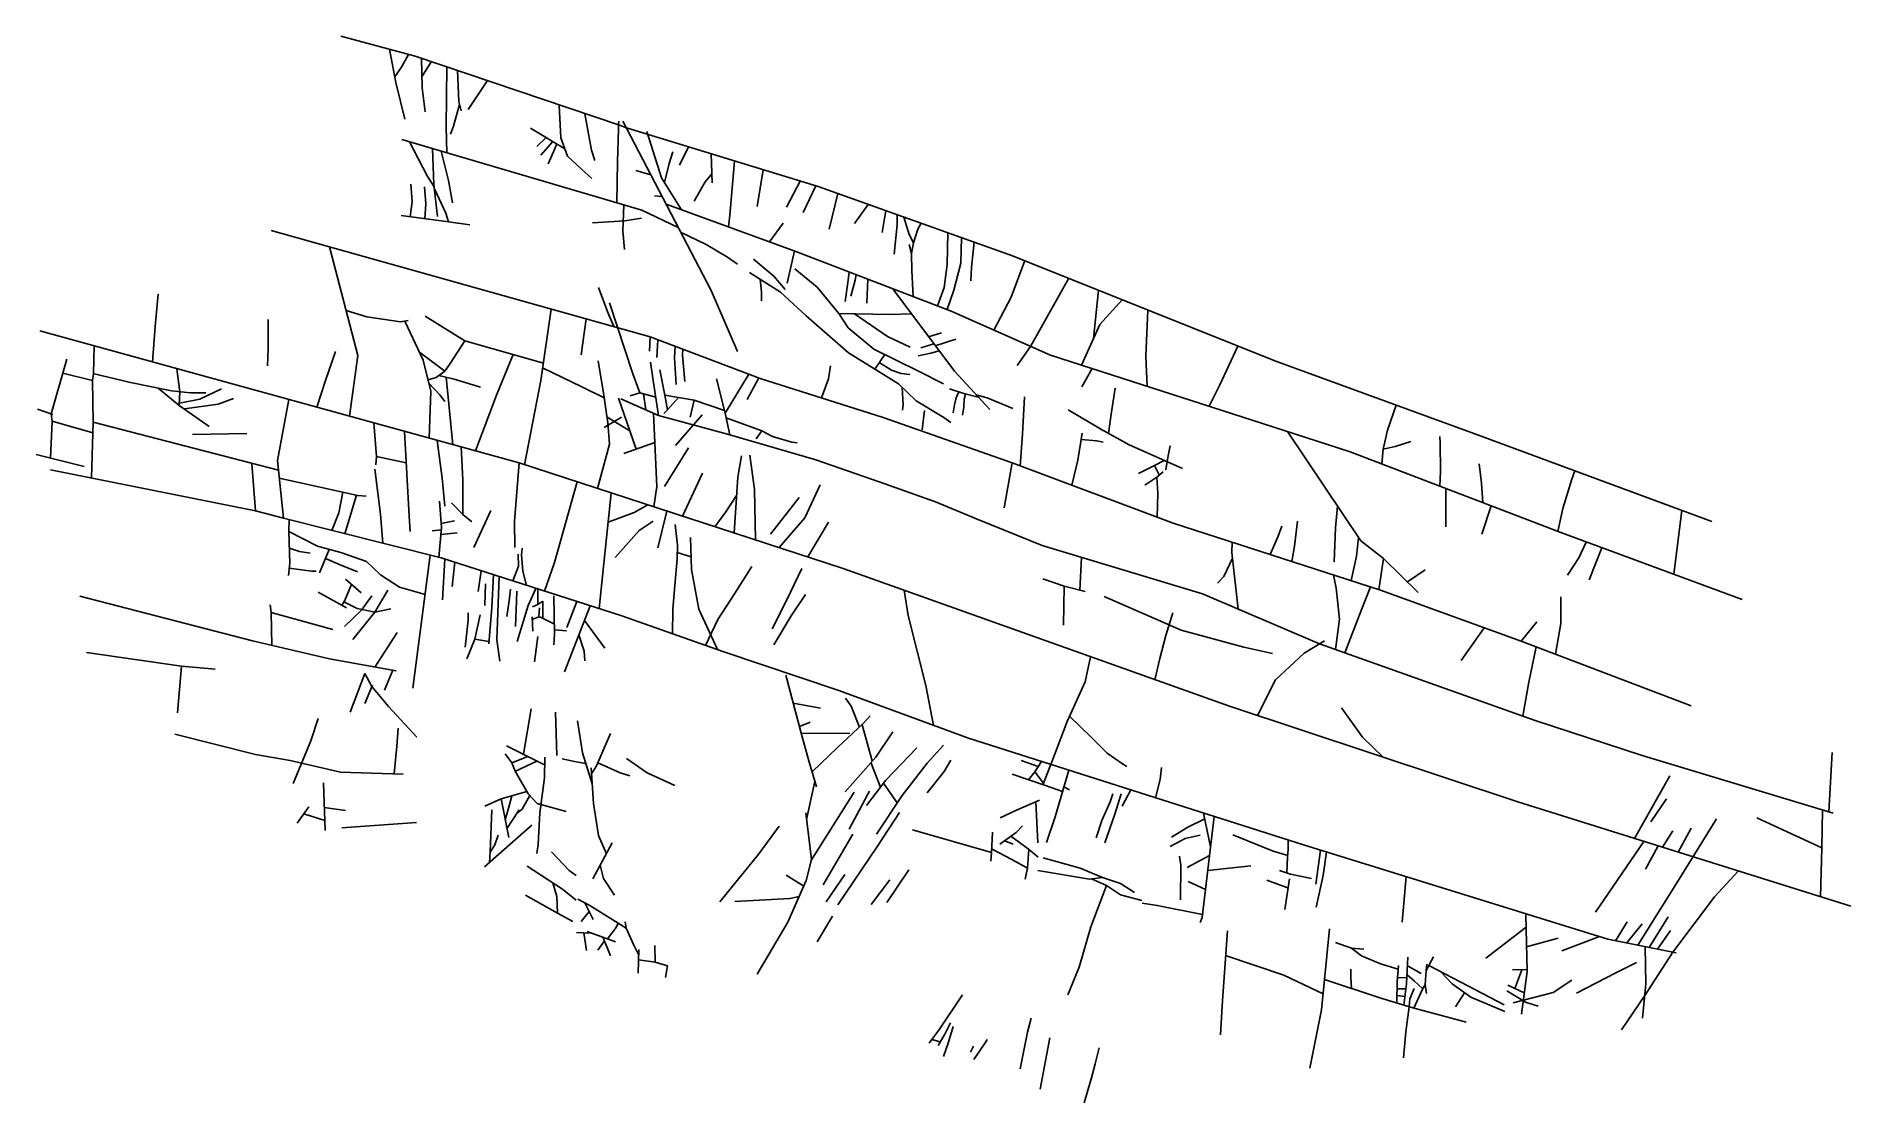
# Model space of a CAD drawing. Header units: inches. Extents: x 511 to 4094, y -2664 to -558.
import ezdxf

# ---------------------------------------------------------------- set-up
doc = ezdxf.new("R2010")
doc.units = ezdxf.units.IN
doc.header["$MEASUREMENT"] = 0

msp = doc.modelspace()

# ---------------------------------------------------------------- linework, layer by layer
for points in [[(1112.5, -557.6), (1259.2, -596.9), (1662.7, -733.2), (1676.5, -738.8), (2055.5, -854.5), (2439.3, -991.1), (2956.8, -1199), (3352.3, -1343), (3820.4, -1516)], [(1238.9, -721.4), (1221.5, -649.2), (1208.7, -583.4)], [(1219.2, -637.7), (1233.1, -617.2), (1246.6, -593.5)], [(1271.9, -601.1), (1273, -659.3), (1279.2, -706.6)], [(1272.6, -637.5), (1291.3, -607.8)], [(1322, -618.1), (1320.6, -736.7), (1322.2, -788)], [(1343.3, -625.3), (1346, -686.2), (1350, -705.1)], [(1364.2, -702.2), (1402.4, -645.1)], [(1347.3, -692.2), (1335.1, -734.9), (1329.3, -750.9)], [(1544.1, -694.1), (1547, -758), (1560.6, -794.4), (1587.7, -820.1), (1608.1, -838.5)], [(1594.5, -711), (1607.6, -782.8), (1614.4, -803.1)], [(1486.9, -739.1), (1555.2, -779.8)], [(1657.4, -886.7), (1659.3, -805.4), (1660.8, -741.4), (1660.8, -731.3), (1661.5, -725.1)], [(1669.5, -725.4), (1844, -1059.8), (1896.3, -1180.5)], [(1717.1, -745.8), (1746.2, -837), (1785.5, -900.4)], [(1233.4, -761.8), (1707.3, -901.4), (1779, -935.3)], [(1248.2, -766.2), (1282.9, -833.6), (1296.9, -854.9)], [(1293.8, -779.6), (1296.5, -850.6), (1303.3, -913.6)], [(1311, -784.7), (1325.1, -842.4), (1333.3, -886.5)], [(1499.5, -775.5), (1517.9, -757.6)], [(1507.8, -792.4), (1531.4, -765.7)], [(1521.8, -809.4), (1532.5, -786.1), (1539.4, -770.4)], [(1751.9, -846.2), (1761.3, -808.7), (1768.6, -785.9)], [(1781.7, -812), (1799, -776.2)], [(1724.9, -831.6), (1694.9, -822.5)], [(1846.1, -846.9), (1843.7, -789.8)], [(1890, -804), (1881, -910.9), (1878, -934.2)], [(1934.8, -893.9), (1946.4, -821.2)], [(1249.4, -914), (1253.3, -884), (1250.9, -849.6)], [(1278.3, -917.9), (1280.5, -888.4), (1278.1, -855)], [(1297.4, -858.8), (1320.2, -906.8), (1325.1, -924.3)], [(1810.3, -883.5), (1832.1, -845), (1845.4, -829.3)], [(1992.5, -894.9), (2019.7, -843.5)], [(2025.9, -905.6), (2050.9, -853.1)], [(1671.8, -890.9), (1669.6, -942.2), (1673, -979)], [(1746.9, -873.8), (1732, -872.6)], [(1754.9, -889.2), (2011.1, -982.8), (2317.9, -1100.5), (2514.2, -1187.8), (2953.2, -1328.8), (3105.9, -1378.2), (3521.6, -1538.1), (3879.8, -1670.1)], [(2076.8, -938.5), (2094.4, -868.3)], [(2127.2, -927.4), (2154.3, -889.7)], [(1232, -911.7), (1325.1, -924.3), (1367.7, -930.1)], [(1609.6, -925.8), (1673.3, -921.9), (1706.5, -917.2)], [(1959.2, -963.8), (1986.2, -926.9)], [(2182, -945.3), (2189, -902)], [(2205.7, -988), (2211, -929.8), (2211.5, -912.8), (2211.1, -909.9)], [(2224.3, -914.6), (2235.3, -949.2), (2243.5, -965.7)], [(2239.6, -987), (2243.5, -965.7), (2251.8, -938.5), (2258.9, -926.9)], [(3779.4, -1879.9), (3443.3, -1752.3), (3166.1, -1651.7), (2756.4, -1519.3), (2438.7, -1400.3), (2183.6, -1310.7), (1940.7, -1233.5), (1723.6, -1151.3), (975.3, -941.5)], [(1783.7, -944.3), (1834.2, -968.8), (1876.4, -993.8), (1896.2, -1007.6)], [(2311.5, -945.6), (2310.2, -1008.5), (2304.1, -1053.7), (2291.2, -1090.3)], [(2338.1, -955.1), (2336.9, -1005.9), (2323.1, -1059.3), (2311, -1095.5), (2309.2, -1097.2)], [(2363.5, -964.1), (2358, -1014.1), (2356.7, -1040.8)], [(1129.6, -1308.1), (1146, -1187.9), (1090.4, -973.8)], [(1927.7, -997.7), (1967.7, -1031.7), (1990.1, -1058)], [(1994.2, -1045.1), (2008.3, -981.7)], [(2234.8, -969.2), (2239.6, -987), (2240, -1020.8), (2243.2, -1071.8)], [(2463.3, -1000.8), (2436.4, -1072.7), (2402.1, -1138)], [(1919.9, -1024), (1980.6, -1063.2), (2031.5, -1110.1), (2115.5, -1182.9), (2179.2, -1222.6), (2213.7, -1244.1), (2249, -1277.7), (2303.3, -1310.4), (2317.5, -1320.3)], [(1940.7, -1037.4), (1943.6, -1062.3), (1943.6, -1080.4)], [(2008.9, -1017.3), (2053.2, -1053.1), (2095.9, -1105.2), (2114.8, -1133.2), (2165.2, -1175.4), (2253.5, -1219.3), (2302.6, -1243.9)], [(2108.8, -1081.7), (2114.8, -1039.5), (2116.3, -1023.1)], [(2120, -1070.9), (2128.6, -1039.1), (2130.3, -1028.5)], [(2151.4, -1084.7), (2153.1, -1037.3)], [(2550.1, -1035.6), (2474.4, -1170.1)], [(741, -1201.1), (745.9, -1131.2), (751.7, -1067.3)], [(1621.4, -1054.1), (1639.9, -1103.2), (1651.5, -1131.1)], [(2202.7, -1056.3), (2324.2, -1219.3), (2394, -1295.1)], [(2609, -1059.3), (2598.9, -1154.3)], [(1123, -1099.2), (1164.2, -1111.6), (1230.4, -1121.8), (1245.6, -1118.9)], [(1512.6, -1203.4), (1357.7, -1159), (1278.9, -1110.2)], [(1528.2, -1096.5), (1507.5, -1237.6), (1475.5, -1403.9)], [(1642.9, -1083.9), (1689.5, -1224.6), (1703, -1262.2)], [(2095.9, -1105.2), (2196.7, -1107.3), (2239.7, -1106)], [(2126.9, -1105.8), (2191.9, -1150.4), (2236.7, -1171.9)], [(2575, -1207.3), (2611.3, -1126.9), (2655.9, -1078.2)], [(2706.3, -1098.4), (2702.6, -1189.8), (2705.2, -1249.1)], [(518.4, -1139.6), (1464.5, -1400.3), (2104.8, -1608.8), (2867.7, -1881.1), (3436.9, -2070), (4094.4, -2276.1)], [(969.4, -1117.1), (969, -1174.5), (967.9, -1208.7)], [(1287.2, -1351.4), (1290.5, -1258.9), (1275.2, -1197.1), (1238.9, -1120.2)], [(1587.3, -1186.9), (1597.2, -1115.8)], [(2273.4, -1151.2), (2298.8, -1143.5)], [(625.8, -1169.2), (624.1, -1224.2), (622.5, -1237.5), (623.3, -1320), (620.1, -1429.9)], [(1065, -1290.3), (1082.1, -1237.4), (1102.4, -1180.3)], [(1267.8, -1181.4), (1318.1, -1218.9)], [(1284.9, -1236.4), (1301, -1231.3), (1318.1, -1218.9), (1328.6, -1203.7), (1357.7, -1159)], [(1722.2, -1179.3), (1723.6, -1151.3)], [(1736.8, -1192.2), (1738.1, -1168.9), (1738.6, -1156.9)], [(1774.7, -1245.4), (1771.7, -1192.8), (1773, -1170)], [(1792, -1239.8), (1787.7, -1187.7), (1788, -1175.6)], [(2253.1, -1188.7), (2277.7, -1183.6), (2294.2, -1179.1)], [(2257.8, -1173.2), (2283.6, -1164.9)], [(2286.5, -1168.8), (2327.2, -1155.6)], [(2448.4, -1207.9), (2474.4, -1170.1)], [(2884, -1169.8), (2848.2, -1245.8), (2827.4, -1288.4)], [(571.7, -1195.7), (540.8, -1303.6), (542.3, -1318.1), (539.3, -1390.7)], [(789, -1214.3), (794.9, -1259.8), (793.6, -1286.7)], [(1378.5, -1376.6), (1419.9, -1266.4), (1453.1, -1186.3)], [(1511.2, -1212.8), (1588.5, -1249.9), (1633, -1271.8)], [(1619.2, -1450.7), (1643.1, -1363), (1640.2, -1321.3), (1631.6, -1262.4), (1621, -1199)], [(1740.1, -1307), (1729.7, -1237.7), (1724.2, -1201.6)], [(1742.6, -1216.3), (1752.4, -1266.6), (1757.9, -1295.4)], [(2061.9, -1272), (2075.4, -1234.2), (2079.7, -1208.3)], [(2167, -1214.9), (2186.9, -1186.2)], [(2176, -1201.9), (2200.3, -1217), (2218.9, -1223.4), (2236.1, -1225.6)], [(2576, -1250.1), (2596.3, -1214.1)], [(563.9, -1223.1), (622.5, -1237.5)], [(622.7, -1224), (697.4, -1241.5), (778.1, -1257.8), (815.7, -1262.2), (846.2, -1261.6)], [(751.6, -1252.4), (793.6, -1286.7), (852.8, -1328.1)], [(793.8, -1282.2), (834.2, -1274.7), (877.3, -1254)], [(1286.5, -1242.8), (1308, -1265.7), (1318.2, -1278.8)], [(1306.1, -1227.6), (1336.3, -1234.9), (1388.6, -1250.9)], [(1334.1, -1364.4), (1326.1, -1284.3), (1320.8, -1231.1)], [(1854.8, -1234.1), (1871.4, -1302.1), (1880.6, -1345.1)], [(1918.3, -1225), (1871.4, -1302.1)], [(1915.4, -1275.1), (1937.9, -1232.4)], [(2221.2, -1251.2), (2223.2, -1285.4), (2221.9, -1296.2)], [(2314.5, -1253.8), (2342.7, -1263.5), (2371.5, -1270.7)], [(2628.8, -1342.1), (2633.9, -1304), (2642.1, -1252.7)], [(803.6, -1293.7), (870.2, -1284.5), (900.8, -1273.1)], [(1009.7, -1275.1), (987.3, -1395.4), (999.6, -1509.4)], [(1661.1, -1272.2), (1683.6, -1337.2), (1696.1, -1372.9)], [(4059.9, -2092.3), (3682.5, -1978), (3471.5, -1909.3), (3045.5, -1757.6), (2814.1, -1659.1), (2497.6, -1563.4), (2369.4, -1511.3), (2287.2, -1476.9), (2175.6, -1437.7), (2050.5, -1394.1), (1876.3, -1343.8), (1740.1, -1307), (1665.3, -1273.9)], [(1684.2, -1267.9), (1703, -1262.2), (1734.7, -1270.6)], [(1710.5, -1264.2), (1714.7, -1295.8)], [(1750.4, -1302.4), (1757.9, -1295.4), (1779.7, -1271.2)], [(1752.4, -1266.6), (1810.7, -1276.4), (1870.1, -1296.7)], [(1802.7, -1309.8), (1810.7, -1276.4)], [(2321.6, -1301.2), (2324.6, -1285.9), (2327.6, -1271.9), (2333.1, -1260.2)], [(2340.5, -1305.9), (2342.7, -1290.2), (2343.6, -1274.7), (2346, -1264.3)], [(2366.9, -1265.7), (2389.2, -1271.9), (2439.6, -1293)], [(2454.1, -1406), (2459, -1343.6), (2462.9, -1269.5)], [(3168.4, -1402.3), (3170.8, -1373.3), (3179.4, -1335.4), (3196.5, -1286.3)], [(543.9, -1304.7), (513.4, -1294.3)], [(542.3, -1318.1), (622.7, -1340.6)], [(623.3, -1320), (989.4, -1414.6)], [(1178.1, -1321.4), (1183.2, -1387.6), (1181.5, -1403.9)], [(1632.9, -1330.7), (1666.8, -1310.2)], [(1638.6, -1309.9), (1683.6, -1337.2)], [(1730, -1302.6), (1736.5, -1446.9), (1730.5, -1486.9)], [(1773.7, -1366.2), (1826.2, -1305.2)], [(1873.4, -1311.4), (1943.8, -1336.8), (1964.9, -1348.1), (2003.6, -1359.2), (2014, -1360.4)], [(2260.6, -1335), (2265.4, -1296.6)], [(2549, -1295.4), (2614.5, -1334.1), (2669.6, -1364.7), (2774.7, -1411.2)], [(819.8, -1344.5), (927.2, -1342.3)], [(1238.4, -1338), (1247.9, -1505.2), (1249.8, -1535.8)], [(1303.1, -1355.8), (1313, -1430.3), (1317.9, -1485.5)], [(1671.3, -1381.6), (1732.6, -1360.1)], [(1943.8, -1336.8), (1933, -1353)], [(2556.1, -1444.2), (2568, -1394.9), (2576.6, -1341.4)], [(2574.5, -1354.2), (2605.5, -1356.5), (2618.4, -1359.5)], [(2982.3, -1338.2), (3127.1, -1554.5), (3172, -1589), (3240, -1656.1)], [(3170.8, -1373.3), (3194.5, -1367.7), (3225.5, -1358.2)], [(3283.1, -1446.4), (3284.5, -1417.3), (3283.3, -1360.8), (3282.8, -1348.3)], [(511.2, -1383.7), (606.1, -1407.2)], [(1241.9, -1400), (1183.2, -1387.6)], [(1350, -1368.8), (1353.4, -1434), (1353.4, -1502.1)], [(1751.6, -1447.2), (1799.5, -1370.5)], [(1889.3, -1538.6), (1896.7, -1428.7), (1903.9, -1386.6)], [(1931.7, -1552.4), (1929.4, -1452.7), (1920.6, -1385.1)], [(2687.7, -1421.1), (2719.6, -1405.6), (2738.9, -1395.4)], [(2741.6, -1414.2), (2745.5, -1389.7), (2750.6, -1366.4)], [(539.6, -1413.8), (944.4, -1494.7), (999.6, -1509.4), (1310.5, -1588), (1667.5, -1702.6), (1866.8, -1772.6), (2096.2, -1849.8), (2352.5, -1944.3), (3013.7, -2154.7), (3614.8, -2341.1), (3749.7, -2368.1)], [(936.9, -1401.9), (944.4, -1494.7)], [(991.1, -1430.4), (1146.1, -1464.7), (1162.7, -1465.9)], [(1179.9, -1412.5), (1190.9, -1501.5), (1195.4, -1558.9)], [(1464.5, -1400.3), (1455.7, -1515.1), (1456.3, -1567.5)], [(1787.2, -1505.4), (1827.1, -1420.8)], [(2422.8, -1488.8), (2438.7, -1400.3)], [(2700.7, -1444.4), (2723.9, -1428.5), (2736.4, -1418.1)], [(2729, -1424.2), (2719.6, -1405.6)], [(2725, -1507.5), (2726.1, -1460.3), (2723.9, -1428.5)], [(3367.7, -1478.9), (3365.5, -1440.5), (3360.8, -1402.2)], [(3515.7, -1535.8), (3525.8, -1490.5), (3543.9, -1432.3), (3549.8, -1415.9)], [(1095.2, -1533.6), (1108.7, -1499), (1116.5, -1458.1)], [(1120.8, -1540.1), (1143.3, -1464.1)], [(1579.1, -1437.6), (1534.7, -1596.8), (1514.7, -1653.6)], [(1646.7, -1459.6), (1622.6, -1688.2)], [(1851.3, -1526.3), (1872.7, -1497.1), (1894.2, -1465)], [(1961.3, -1541.4), (2018, -1468.7)], [(1978.1, -1567.5), (2029, -1508.7), (2059.5, -1443.3)], [(3294.5, -1450.8), (3294.7, -1512), (3294.7, -1526.7)], [(1307.4, -1475.7), (1311.7, -1527.8), (1306.2, -1586.9)], [(1330.9, -1479.2), (1353.4, -1502.1), (1371.2, -1516.8)], [(1375.1, -1567.5), (1408.9, -1494.4)], [(1640.6, -1517.4), (1692.1, -1498.3), (1718.6, -1483.1)], [(1738.8, -1568.2), (1756.7, -1495.5)], [(3074.6, -1595.6), (3076.7, -1528.4), (3081.2, -1485.9)], [(3366.2, -1541.3), (3384.1, -1485.2)], [(3760.6, -1493.8), (3745.4, -1620.8)], [(1010.8, -1512.3), (1010.1, -1535.5), (1011.8, -1598.5), (1009.3, -1623)], [(1279, -1660.3), (1228.5, -1645.9), (1190.9, -1621.4), (1163.1, -1595.2), (1112.4, -1577.2), (1066.6, -1565), (1010.1, -1535.5)], [(1293.3, -1534.8), (1311.3, -1532.2)], [(1310.4, -1541.8), (1342.3, -1538.6)], [(1311.1, -1520), (1337.4, -1514.6)], [(1654.1, -1587.4), (1701.6, -1533.9), (1729.4, -1515.5)], [(1767.9, -1737.9), (1768, -1689), (1772.4, -1642.4), (1776.7, -1590.1), (1777.4, -1562.5), (1773.1, -1521.8)], [(2034.9, -1586), (2075.5, -1517.4)], [(2948.1, -1581.2), (2963.4, -1545.2), (2971.2, -1525.4)], [(2990.9, -1595.1), (2995.7, -1564.6), (3002.2, -1515.5)], [(1011, -1568.6), (1031.1, -1575.4), (1052, -1578.4)], [(1089.8, -1571.2), (1070.3, -1617.4)], [(1479.5, -1642.3), (1471.8, -1614), (1469.3, -1581.7), (1470.5, -1568.6)], [(1856.5, -1769), (1819.7, -1689.3), (1805, -1610.7), (1803, -1547.4)], [(2884.5, -1689.1), (2872.5, -1577.4), (2873, -1557)], [(3108, -1632.9), (3118.2, -1584.6), (3122.6, -1547.6)], [(3535, -1622.1), (3557.4, -1587.6), (3571.7, -1556.6)], [(3578.1, -1631.3), (3602.6, -1567.9)], [(1010.8, -1608), (1055, -1614.4), (1063.8, -1614.1)], [(1082.2, -1589.2), (1111.2, -1601.5), (1145.5, -1615.2)], [(1289.3, -1582.6), (1254.6, -1845.4)], [(1313.5, -1671.1), (1317.8, -1590.3)], [(1337.8, -1596.7), (1332.7, -1644.3), (1332.7, -1644.3)], [(1452.1, -1633.4), (1463.4, -1604.5), (1462.8, -1580.6)], [(1777.1, -1577.4), (1804.2, -1586.1)], [(1833, -1760.7), (1857, -1709.3), (1890.1, -1659.2), (1924.3, -1605)], [(1964.6, -1727.8), (1993.7, -1670.8), (2022.8, -1609)], [(2571.9, -1651.9), (2575.3, -1586.9)], [(2873.7, -1588.6), (2856.5, -1625), (2843.8, -1638.1)], [(3162.8, -1650.7), (3172, -1589)], [(3219.1, -1635.5), (3254.2, -1611.5)], [(1133.8, -1640.6), (1119.3, -1675), (1114.8, -1681.3)], [(1121.6, -1630), (1153, -1657.2)], [(1383.9, -1654.5), (1389.8, -1613.4)], [(1397.3, -1681.9), (1398.2, -1639.4)], [(1404.7, -1757.5), (1410.8, -1685.6), (1414.1, -1621.3)], [(1425.5, -1624.9), (1420.6, -1749.8), (1426.8, -1791.9)], [(1460.7, -1753.4), (1482.4, -1682.3), (1497.9, -1648.1)], [(2582.8, -1654.4), (2541.1, -1643.9), (2498.9, -1629.4)], [(2541.1, -1643.9), (2539.6, -1720.9)], [(3077.1, -1768.9), (3084.8, -1708.9), (3078.2, -1647.9), (3073, -1621.6)], [(3095.5, -1775.5), (3129.1, -1688.6), (3146, -1645.2)], [(597.2, -1663.4), (938.2, -1751.7), (1090.3, -1787.3), (1221.6, -1811.2)], [(976.6, -1760.7), (975.2, -1695.7), (973.3, -1680.9)], [(1067.9, -1655.9), (1124.1, -1686.4)], [(1211.3, -1688.6), (1179.8, -1695), (1144.8, -1688), (1117, -1673.8)], [(1120.1, -1723.6), (1153.6, -1690.9), (1173.7, -1663.1)], [(1136.5, -1748.9), (1179.8, -1695), (1205.6, -1652)], [(1440.3, -1704), (1445.2, -1672.5), (1448, -1649.6)], [(1457.9, -1723.6), (1459.5, -1673.7), (1459.9, -1653.7)], [(1491.4, -1684.8), (1501.6, -1680.3), (1511.4, -1673.7)], [(1501.6, -1680.3), (1501.5, -1649.3)], [(1511.4, -1673.7), (1511.3, -1707.6)], [(1533.1, -1663.1), (1534.7, -1738.3), (1533.5, -1759.6)], [(1554.4, -1812.7), (1605.3, -1682.7)], [(1578.5, -1674.1), (1558.9, -1725.6)], [(1967.5, -1759.8), (2002.1, -1702.4), (2030.4, -1660.2)], [(2283.3, -1918.8), (2267.7, -1839.8), (2232.8, -1701.7), (2225.3, -1651.8)], [(2619.9, -1664.2), (2772.2, -1730.4), (2895.8, -1764.6), (2952.5, -1776.5)], [(3521.7, -1664.9), (3521.7, -1717.5), (3511.6, -1778.2)], [(975.2, -1695.7), (1096.8, -1729.5)], [(1358.5, -1764.5), (1363.8, -1710.9), (1363.8, -1696.6)], [(1361.8, -1787), (1377.3, -1748.5), (1387.9, -1700.3)], [(1490.6, -1704.4), (1491.8, -1732.6)], [(1490.8, -1709.3), (1503.8, -1704.3)], [(1534.3, -1719.1), (1508.1, -1706), (1502, -1703.6)], [(1504.9, -1686.8), (1503.8, -1704.3)], [(1593.9, -1711.8), (1634.1, -1766)], [(2720.2, -1828.5), (2729.7, -1786.7), (2741.7, -1741.3), (2755.9, -1696.6)], [(3443.3, -1752.3), (3474.7, -1714.1)], [(1180, -1803.6), (1223.6, -1735.5)], [(1377.3, -1748.5), (1405.1, -1753)], [(1502, -1743.2), (1495.1, -1793.1)], [(1534.5, -1730.2), (1558.4, -1731.8)], [(1582.8, -1740.1), (1592.9, -1772.3), (1594.3, -1791.1)], [(2923.2, -1899.5), (2958.2, -1829), (3015.2, -1776.2), (3055.1, -1751.7)], [(3324.8, -1790.3), (3370.8, -1726)], [(610.7, -1775), (797.8, -1802), (864.6, -1807.5)], [(2514.8, -1995.9), (2546.7, -1910.9), (2573, -1854.4), (2582.8, -1833), (2593.2, -1783.1)], [(3447.1, -1900.6), (3458.4, -1833.2), (3473, -1763.6)], [(790.4, -1894.1), (797.8, -1802)], [(1130.8, -1892.9), (1159.8, -1816)], [(1262.8, -1941.9), (1206.8, -1881.6), (1173.8, -1842), (1159.8, -1816)], [(1198.6, -1849.1), (1215.2, -1810)], [(1991.3, -1819.8), (2023.8, -1941.2), (2036.7, -1989), (2052, -2040.2)], [(1160.2, -1875.3), (1174.9, -1839.3)], [(1473.1, -1975.9), (1488.5, -1886.2)], [(1536.5, -1892.7), (1539.2, -1978.3)], [(2006.1, -1875.1), (2060, -1884.7)], [(2136.9, -1922.1), (2120.7, -1881), (2109.4, -1864.7)], [(3088.8, -1884.2), (3130.1, -1941.9), (3171.4, -1981.9)], [(1018.6, -2033.7), (1053.7, -1949.4), (1067.9, -1905)], [(1217.7, -2014.6), (1223.5, -1960.1), (1225.7, -1924.5)], [(1609, -2034.4), (1589.7, -1972.8), (1579.9, -1909.6)], [(1644.9, -1934.8), (1617.7, -1998.8), (1607.6, -2014.2)], [(2018.4, -1921.1), (2039.6, -1912.3)], [(2022.1, -1934.8), (2118.1, -1934.1)], [(2043.2, -2010.7), (2093.4, -1962.5), (2144.3, -1915.2), (2158.1, -1899.9)], [(2108.7, -2049.7), (2169, -1981.4), (2202.5, -1931.2)], [(2162.2, -1989.1), (2141.9, -1917.5)], [(2551.6, -1900.3), (2594.2, -1942.1), (2626.1, -1973.4), (2656.1, -1994.9), (2664.7, -2000.1)], [(1235.8, -2015.1), (1112.1, -2011.3), (1012.3, -1987.9), (944.2, -1976.4), (785, -1936.1)], [(1439.7, -1959.2), (1515, -1996.9)], [(2150.5, -2077.3), (2188.6, -2027.1), (2250.1, -1962.8)], [(2170.8, -2133.6), (2221.4, -2057.3), (2270.4, -1993.7), (2303.1, -1958.1)], [(1437.5, -1975.1), (1450.1, -1993), (1457.2, -2009.4), (1482.8, -2054.1), (1500.5, -2072.9), (1557.5, -2089)], [(1450.1, -1993), (1481.8, -1980.3)], [(1456.1, -2010), (1499.9, -1989.3)], [(1515.2, -1981.6), (1514.7, -2022.5), (1505.4, -2091.7), (1502.2, -2153.9), (1500, -2171.9)], [(1596.4, -1994), (1577.7, -1990.5), (1549.7, -1985.1)], [(1606.8, -2002.3), (1611.7, -2073.2), (1621.5, -2136.4), (1637, -2172.3)], [(1620.2, -1992.8), (1664.2, -2012.2), (1683.1, -2018.1)], [(1676.5, -1983.9), (1717.6, -2012.6), (1772.1, -2037.7)], [(2178.5, -2040.5), (2159.3, -1992.4)], [(2270.8, -2052.2), (2303.9, -2009.7), (2317.3, -1987.2)], [(2456.5, -1988.1), (2489.8, -2000.3)], [(2496.5, -1990.1), (2482.9, -2010.8), (2470.8, -2026.3)], [(2514.8, -1995.9), (2499.1, -2036.1)], [(2721.2, -2061.6), (2730.7, -2025.9), (2733.1, -2001.9)], [(4051.4, -2089.7), (4057.7, -1972.6)], [(1081.8, -2126.5), (1079.6, -2070.6), (1078.5, -2032.1)], [(2048.8, -2029.7), (2032.5, -2104.7)], [(2184.1, -2033.1), (2211.6, -2072)], [(2538, -2049.1), (2504, -2037.8), (2438.4, -2015.1)], [(2482.9, -2010.8), (2500.4, -2032.8)], [(2550.2, -2007.2), (2523.4, -2099.2), (2506.2, -2150.1)], [(2540.6, -2040.1), (2551.6, -2045.8)], [(3737.3, -2018.2), (3667.1, -2142.2)], [(1396.9, -2078.3), (1429.3, -2063.7), (1480, -2049.3)], [(1444.4, -2139.9), (1429.3, -2063.7)], [(1437.5, -2105.1), (1444.1, -2080.5), (1450.3, -2057.7)], [(1460.7, -2092.3), (1470.8, -2084.3), (1486, -2057.5)], [(2040.7, -2186), (2126.5, -2050.8)], [(2116.3, -2123.8), (2152.7, -2055.9), (2156.7, -2049)], [(2492.1, -2066.5), (2447.1, -2086.1), (2414.7, -2101.7)], [(2485, -2069.6), (2489.2, -2150.8)], [(2604.3, -2141.2), (2615.7, -2106.8), (2631.9, -2070), (2637.4, -2053.8)], [(2621.2, -2150.7), (2641.1, -2094.2), (2653.7, -2053.8)], [(2655.5, -2078.6), (2673, -2046.3)], [(3699.9, -2109.4), (3730.8, -2063.6)], [(1026.2, -2112), (1041.1, -2091.3), (1049.5, -2079.7)], [(1039.3, -2093.8), (1081, -2106.6)], [(1080, -2080.8), (1121.8, -2086.6)], [(1114.3, -2120.9), (1262, -2110.5)], [(1410.6, -2085.7), (1407.3, -2168.5), (1406.1, -2189.4)], [(1440.8, -2122.1), (1462.4, -2089.8), (1464.8, -2085.9)], [(1935, -2409.9), (1995.7, -2307.4), (2031.6, -2224.9), (2042.2, -2183.7), (2030.9, -2091.8)], [(2094.1, -2273.2), (2172.7, -2157.6), (2215.9, -2091.1)], [(2753, -2139.3), (2785.2, -2120), (2818.7, -2103.3)], [(2837.3, -2098.5), (2813.8, -2298.2), (2809.5, -2308)], [(2816.3, -2091.9), (2830.2, -2158.7)], [(3674, -2353), (3752.6, -2227.5), (3829.6, -2103.2)], [(3909.2, -2101.7), (4037.1, -2160.6)], [(4038.4, -2085.6), (4037.1, -2160.6), (4034.7, -2257.4)], [(1396.4, -2198), (1485.3, -2119.5), (1489.6, -2115.6)], [(1407.2, -2170.2), (1416.8, -2154.9), (1423.4, -2135.3)], [(1861.2, -2267.4), (1936, -2175.1), (1978.2, -2117.6)], [(2065.4, -2233.9), (2123.6, -2133.6)], [(2241.7, -2125), (2397.3, -2170.1)], [(2399.4, -2129.4), (2397.3, -2170.1), (2396.5, -2186.8)], [(2414, -2153.4), (2446.3, -2130.1), (2459, -2117.4)], [(2423.3, -2146.6), (2440.5, -2153.4)], [(2435.8, -2137.7), (2470.3, -2162.8), (2489.6, -2178.8)], [(2750.3, -2158), (2780.3, -2142.1), (2809.5, -2135.6)], [(2874.5, -2134.7), (2953.7, -2167.1), (2982.6, -2175.9)], [(2980.8, -2210.4), (2982.4, -2178.3), (2983.5, -2164.2), (2983.6, -2145.1)], [(3590.5, -2287.8), (3685.9, -2148.1)], [(3722.8, -2159.6), (3743.1, -2127.2)], [(3753.5, -2169.3), (3779.5, -2122.1)], [(1528.7, -2168.5), (1563.3, -2205.1), (1577.5, -2215.1)], [(1610.1, -2222), (1648.8, -2150.6)], [(2397.7, -2162.7), (2437.6, -2183.9), (2468.5, -2201)], [(2471.5, -2163.8), (2468.5, -2201), (2464.1, -2222.4)], [(2499.3, -2180.3), (2572.7, -2200.7), (2616.6, -2219.1), (2652.6, -2231.2), (2679.9, -2249)], [(2770.8, -2263.2), (2771.8, -2195.2), (2768.6, -2177.4)], [(2784.3, -2199.4), (2828.2, -2176)], [(3047.2, -2165), (3038.4, -2232.1)], [(3038.8, -2277.6), (3052.9, -2215.4), (3059.2, -2168.8)], [(3689, -2203.1), (3714.1, -2156.9)], [(1480.3, -2196.9), (1550.7, -2242.1), (1577.4, -2263.9)], [(1624.9, -2194.7), (1631.6, -2221.4), (1653.4, -2254.4)], [(1992.4, -2214.3), (2026.7, -2236.2)], [(2071.2, -2267.4), (2108, -2213.2)], [(2191.2, -2268.8), (2234.4, -2203.8)], [(2489, -2205.6), (2590.8, -2222.7), (2616.6, -2219.1)], [(2824.8, -2205.1), (2909.4, -2196.5)], [(3029.7, -2221.2), (2988.2, -2212.9), (2966.4, -2205.6)], [(3216.4, -2217.5), (3208.8, -2307.4)], [(3641.7, -2520.4), (3687.5, -2452.3), (3742.8, -2366.7), (3825.6, -2257.3), (3872.1, -2206.4)], [(1477.1, -2254.4), (1540.3, -2289.6), (1570.6, -2306.2)], [(1531.5, -2229.8), (1539.5, -2256.8), (1540.3, -2289.6)], [(1891, -2266.7), (1999.6, -2260.5), (2017.7, -2256.8)], [(2159.9, -2272.8), (2196.6, -2223.8)], [(2624.5, -2235), (2593.6, -2316.6), (2570.9, -2396.3), (2548.2, -2450.9)], [(2595.1, -2222.1), (2624.5, -2235), (2652.1, -2253.4), (2694.5, -2264.4)], [(2786.2, -2227), (2820.3, -2242.9)], [(2941, -2224.5), (2981, -2238.7), (2983.4, -2239.2)], [(2986.1, -2222), (2976.6, -2282.3)], [(1676.1, -2319.3), (1604.1, -2274.8), (1580.7, -2261.8)], [(1587.3, -2305.9), (1603, -2286.5)], [(1594.5, -2269.5), (1611, -2302.4)], [(2814.5, -2292.1), (2724.8, -2274.3), (2695.4, -2270)], [(3453.1, -2293.2), (3455.3, -2404.8), (3444.4, -2489.5)], [(1578, -2328), (1607.1, -2329)], [(1592.5, -2328.5), (1597.9, -2363.4)], [(1599.2, -2326.1), (1654.8, -2346.3)], [(1639.4, -2340.7), (1656.4, -2318.2), (1660.4, -2309.6)], [(1674.2, -2306.5), (1676.1, -2319.3), (1691.4, -2353.1), (1700.7, -2371.1)], [(2053.4, -2346.3), (2083.6, -2295.7)], [(2863.4, -2324.6), (2853.6, -2461.9), (2849.9, -2530)], [(3065.2, -2320.3), (3049.3, -2480.3), (3026, -2595.6)], [(3373.5, -2378.3), (3453.6, -2317.2)], [(3629.9, -2344.1), (3653, -2307.1)], [(3652.4, -2348.6), (3682.8, -2310.7)], [(3696.2, -2357.4), (3733.7, -2296.6)], [(3713.1, -2360.8), (3738.8, -2324.2)], [(1620.2, -2362.9), (1633.1, -2344.2)], [(1630.2, -2337.3), (1638.7, -2357.7), (1645.3, -2374.1)], [(1699.8, -2408.1), (1700.9, -2361.5)], [(1733.6, -2386.3), (1732.6, -2353.6)], [(3076.9, -2347.7), (3108.2, -2358.6), (3132.9, -2360.8)], [(3200.6, -2400.4), (3165.6, -2389.9), (3128.5, -2373.9), (3108.2, -2358.6)], [(3454.3, -2356.5), (3516.7, -2339.1)], [(3524, -2363.8), (3598.4, -2336)], [(3688.5, -2355.9), (3689.7, -2429.2), (3683.1, -2496.8)], [(1700.5, -2381.9), (1733.6, -2386.3), (1757.6, -2393.7)], [(1753.8, -2416.6), (1757.6, -2393.7)], [(2860, -2373.2), (2975.1, -2412.4), (3052.4, -2448.8)], [(3108.6, -2438.3), (3107.1, -2416.4), (3107.1, -2400.4)], [(3197.9, -2465.1), (3198.7, -2425.1), (3201.2, -2393.1)], [(3220.1, -2376.4), (3217.2, -2429.1), (3212.1, -2471.4)], [(3219.2, -2393.9), (3245.9, -2409.1)], [(3256.5, -2448.4), (3254.3, -2430.4), (3256.1, -2403), (3257.2, -2390.6)], [(3256.1, -2403), (3266.3, -2383), (3270.3, -2376.1)], [(3261.2, -2393), (3339.7, -2433.8), (3409.8, -2470.9)], [(3552.7, -2447.7), (3630.4, -2407.8), (3671.2, -2387.4)], [(3055.2, -2420.4), (3166.7, -2457.8), (3229.9, -2476.7), (3303.7, -2496.4), (3335.3, -2505.1)], [(3199.3, -2416.9), (3217.8, -2417.5)], [(3218.2, -2411.5), (3232.1, -2423.5), (3249.2, -2439)], [(3231.9, -2477.3), (3248.8, -2439.7), (3254.6, -2429.8)], [(3411.3, -2484), (3344.4, -2455.7), (3307, -2429.1), (3285.1, -2405.4)], [(3417.5, -2432), (3449.8, -2447.2)], [(3426.6, -2401.5), (3455.2, -2401.1)], [(3427.6, -2466.6), (3506.9, -2446.3), (3543.9, -2422.3)], [(3430.9, -2438.3), (3444.7, -2401.3)], [(2340.4, -2451.1), (2294.6, -2519.1), (2274.3, -2546.3)], [(3198.2, -2452), (3214.2, -2454)], [(3198.4, -2438.9), (3216, -2439.3)], [(3211, -2575.2), (3216.1, -2524.3), (3222.2, -2474.4), (3223.4, -2458.9), (3232.5, -2438.2)], [(3314.2, -2474.6), (3331.9, -2446.8)], [(3415.6, -2442.9), (3452, -2465.8), (3477.1, -2473.1)], [(2316.4, -2506), (2305.2, -2528.5), (2292.1, -2551.1)], [(2454.2, -2596.9), (2468.7, -2524.9), (2476, -2497.3)], [(2279.8, -2538.9), (2296.2, -2544)], [(2302.6, -2572.5), (2312.8, -2544.2), (2321.9, -2513.3)], [(2362.6, -2578.7), (2384.8, -2546), (2388.8, -2539.1)], [(2493.4, -2637.6), (2513.1, -2535.8)], [(2356.4, -2564.5), (2362.2, -2552.1)], [(2580.7, -2664.1), (2594.8, -2615), (2602.5, -2587.4), (2610.1, -2555.4)]]:
    msp.add_lwpolyline(points)

doc.saveas('drawing.dxf')
